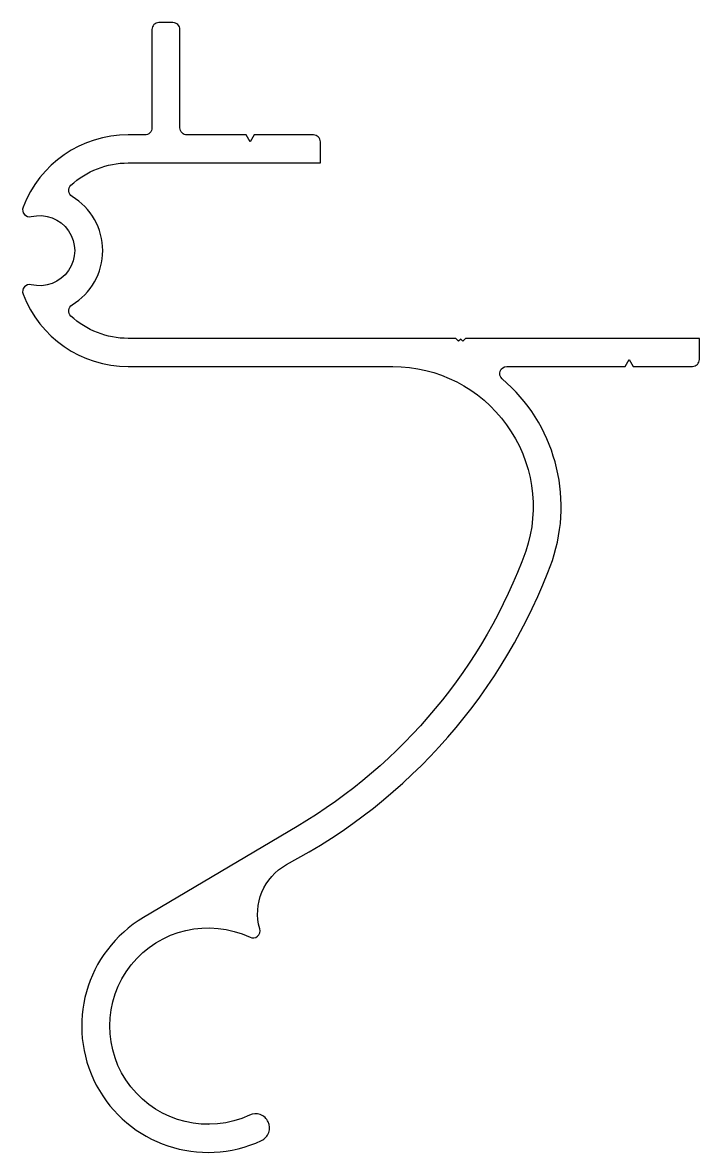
# Model space of a CAD drawing. Extents: x 994.6 to 1042.8, y -59.5 to 21.
import ezdxf

# ---------------------------------------------------------------- set-up
doc = ezdxf.new("R2010")
doc.units = 0
doc.header["$LTSCALE"] = 15
doc.layers.get('0').update_dxf_attribs({"linetype": 'CONTINUOUS'})

msp = doc.modelspace()

# ---------------------------------------------------------------- linework, layer by layer
at = {"ltscale": 0.05}
for p, q in [((1007.902, -57.511), (1007.902, -57.511)), ((1008.362, -57.314), (1008.362, -57.314))]:
    msp.add_line(p, q, dxfattribs=at)
msp.add_lwpolyline([(1010.834, -44.157, 0.644714), (1011.529, -43.568, -0.348537), (1013.434, -38.975, 0.186071), (1032.372, -17.31, 0.305949), (1028.797, -4.366, -0.696729), (1029.122, -3.486), (1037.556, -3.486), (1037.845, -2.986), (1038.134, -3.486), (1042.345, -3.486, 0.414214), (1042.845, -2.986), (1042.845, -1.486), (1026.195, -1.486), (1025.995, -1.686), (1025.845, -1.536), (1025.695, -1.686), (1025.495, -1.486), (1002.145, -1.486, -0.188633), (998.074, 0.106, -0.500577), (998.156, 0.903, 0.566872), (998.156, 8.625, -0.500577), (998.074, 9.421, -0.188633), (1002.145, 11.014), (1015.845, 11.014), (1015.845, 12.514, 0.414214), (1015.345, 13.014), (1011.134, 13.014), (1010.845, 12.514), (1010.556, 13.014), (1006.345, 13.014, -0.414214), (1005.845, 13.514), (1005.845, 20.514, 0.414214), (1005.345, 21.014), (1004.345, 21.014, 0.414214), (1003.845, 20.514), (1003.845, 13.514, -0.414214), (1003.345, 13.014), (1002.145, 13.014, 0.311414), (994.667, 7.856, 0.603919), (995.253, 7.193, -1.273141), (995.253, 2.335, 0.603919), (994.667, 1.672, 0.311414), (1002.145, -3.486), (1020.998, -3.486, -0.511929), (1030.485, -16.649, -0.172806), (1014.184, -36.265), (1003.255, -42.745, 0.951748), (1011.648, -58.643, 0.414214), (1012.132, -57.314, 0.414214), (1010.803, -56.83, -1.574759), (1010.84, -44.159)], format="xyb", dxfattribs=at)

doc.saveas('drawing.dxf')
